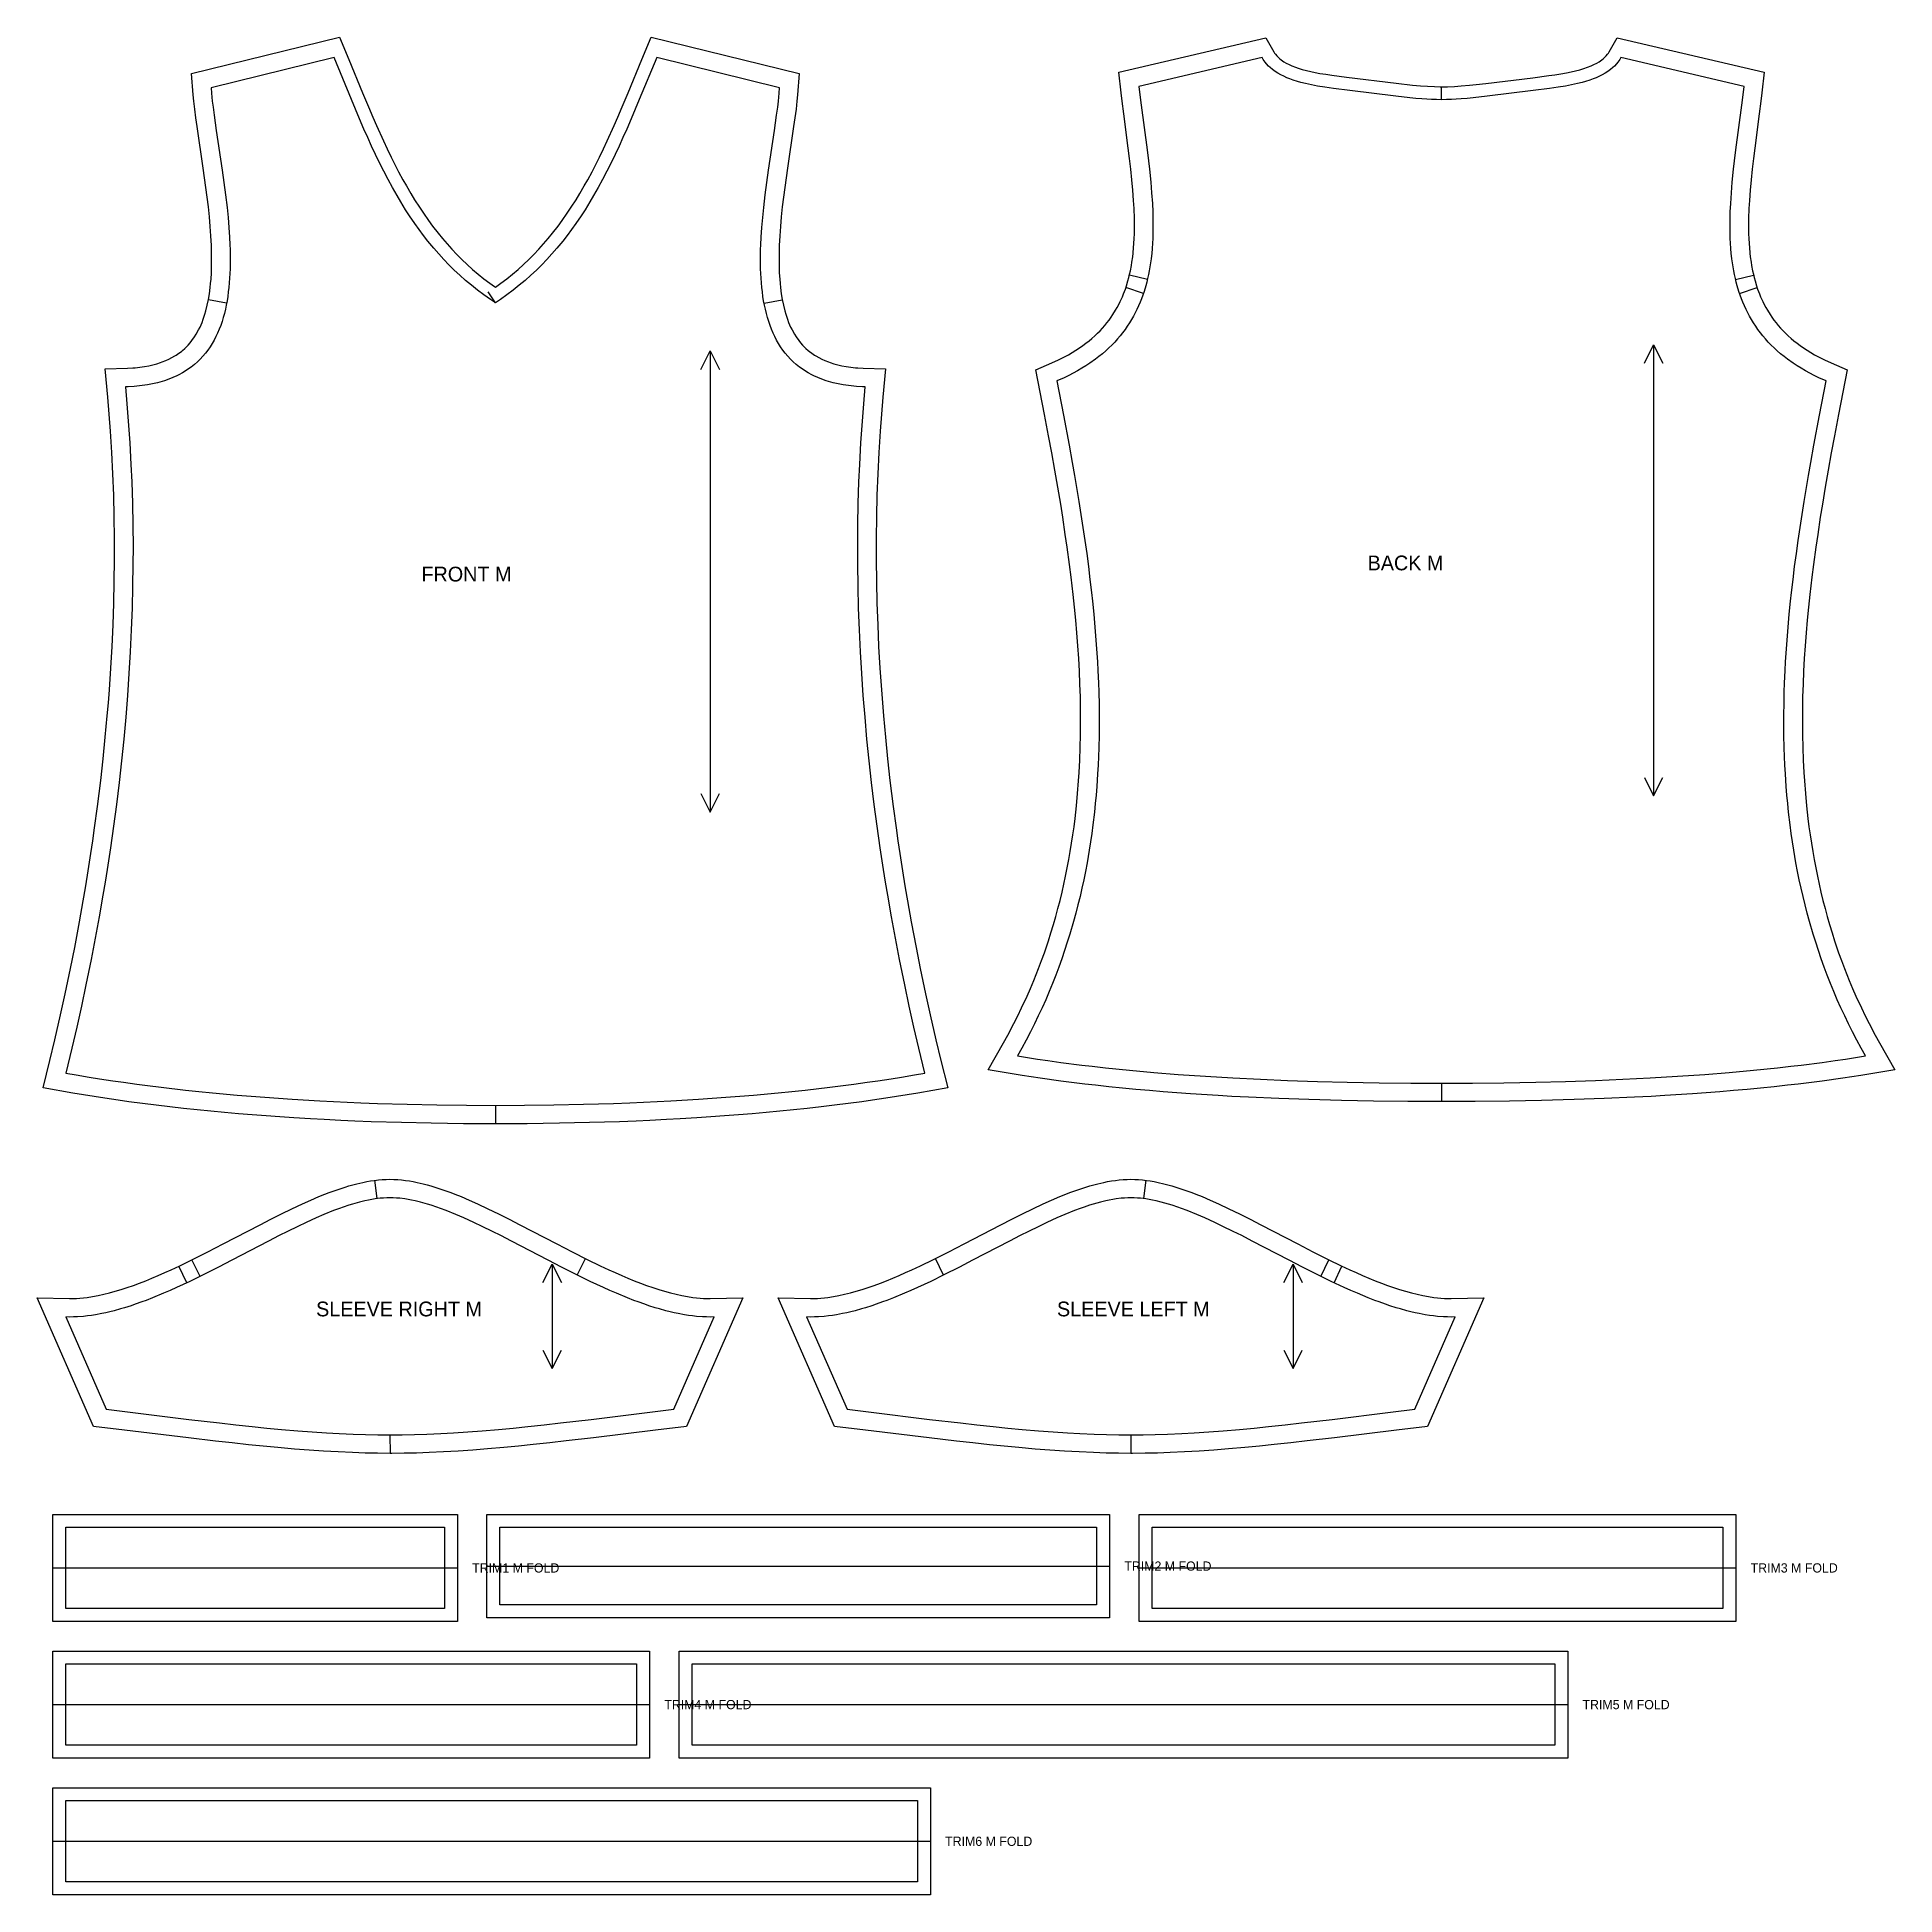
# Model space of a CAD drawing. Extents: x 20 to 1025, y 28 to 1034.
import ezdxf

# ---------------------------------------------------------------- set-up
doc = ezdxf.new("R2010")
doc.units = 0
for name, color, linetype in [('CUT', 7, 'CONTINUOUS'), ('FOLD', 6, 'CONTINUOUS'), ('GRAIN', 3, 'CONTINUOUS'), ('NOTCH', 1, 'CONTINUOUS'), ('SEW', 5, 'CONTINUOUS'), ('TEXT', 2, 'CONTINUOUS')]:
    doc.layers.add(name, color=color, linetype=linetype)

msp = doc.modelspace()

# ---------------------------------------------------------------- linework, layer by layer
at = {"layer": 'CUT'}
for points in [[(267.548, 898.408), (270.483, 900.512), (273.703, 902.956), (276.823, 905.464), (279.845, 908.035), (282.773, 910.668), (285.609, 913.361), (288.358, 916.112), (291.023, 918.921), (293.606, 921.785), (296.111, 924.704), (298.542, 927.676), (301.48, 931.463), (303.754, 934.55), (306.507, 938.477), (308.641, 941.673), (311.228, 945.731), (313.237, 949.027), (315.677, 953.207), (317.577, 956.597), (319.89, 960.89), (321.695, 964.365), (323.901, 968.759), (326.054, 973.204), (328.161, 977.698), (331.858, 985.896), (333.868, 990.506), (336.251, 996.081), (339.392, 1003.58), (346.832, 1021.6), (351.89, 1033.754), (432.056, 1014.059), (431.14, 1002.441), (430.811, 999.169), (430.289, 994.688), (429.687, 990.079), (429.021, 985.347), (425.638, 962.82), (424.167, 952.371), (423.491, 947.102), (422.872, 941.826), (422.325, 936.561), (421.862, 931.323), (421.495, 926.132), (421.238, 921.006), (421.103, 915.965), (421.101, 911.029), (421.244, 906.217), (421.452, 902.701), (421.641, 900.407), (421.872, 898.155), (422.298, 894.862), (422.823, 891.678), (423.448, 888.611), (424.177, 885.667), (424.721, 883.776), (425.623, 881.052), (426.284, 879.312), (427.363, 876.818), (428.142, 875.234), (429.401, 872.973), (430.302, 871.542), (431.749, 869.509), (432.78, 868.225), (433.868, 866.997), (434.434, 866.404), (435.612, 865.257), (436.856, 864.161), (437.504, 863.632), (438.855, 862.612), (440.284, 861.642), (441.029, 861.176), (442.584, 860.281), (444.229, 859.438), (445.971, 858.648), (447.813, 857.914), (448.773, 857.569), (450.774, 856.925), (452.886, 856.344), (455.111, 855.832), (457.453, 855.392), (459.913, 855.028), (462.494, 854.745), (463.83, 854.635), (466.595, 854.481), (478.771, 854.118), (477.333, 838.896), (476.548, 829.705), (475.86, 820.487), (475.135, 808.932), (474.558, 797.345), (474.126, 785.728), (473.839, 774.087), (473.693, 762.424), (473.687, 750.743), (473.82, 739.047), (474.088, 727.34), (474.49, 715.625), (475.024, 703.905), (475.689, 692.182), (476.481, 680.461), (477.017, 673.429), (477.598, 666.4), (478.665, 654.69), (479.854, 642.991), (481.163, 631.305), (482.004, 624.301), (482.888, 617.303), (484.453, 605.657), (485.446, 598.68), (486.48, 591.711), (488.291, 580.119), (489.43, 573.178), (490.608, 566.248), (492.656, 554.726), (495.251, 540.948), (497.525, 529.512), (500.387, 515.848), (502.879, 504.515), (505.995, 490.987), (508.694, 479.777), (512.383, 464.905), (496.167, 462.057), (484.718, 460.184), (478.948, 459.297), (471.698, 458.233), (465.869, 457.417), (458.551, 456.442), (451.201, 455.515), (443.822, 454.635), (436.416, 453.8), (428.988, 453.012), (421.541, 452.267), (414.077, 451.566), (406.601, 450.908), (399.114, 450.292), (391.62, 449.716), (384.121, 449.181), (376.622, 448.685), (367.625, 448.141), (360.134, 447.728), (351.155, 447.281), (343.687, 446.948), (334.745, 446.594), (318.427, 446.07), (302.238, 445.7), (293.475, 445.56), (284.768, 445.462), (267.552, 445.385), (250.328, 445.462), (241.621, 445.56), (232.858, 445.7), (216.669, 446.07), (200.351, 446.594), (191.409, 446.948), (183.94, 447.281), (174.962, 447.728), (167.471, 448.141), (158.474, 448.685), (150.974, 449.181), (143.476, 449.716), (135.982, 450.292), (128.495, 450.908), (121.018, 451.566), (113.555, 452.267), (106.107, 453.012), (98.68, 453.8), (91.274, 454.635), (83.895, 455.515), (76.544, 456.442), (69.226, 457.417), (63.398, 458.233), (56.148, 459.297), (50.378, 460.184), (38.928, 462.057), (22.713, 464.905), (26.402, 479.777), (29.101, 490.987), (32.217, 504.515), (34.709, 515.848), (37.57, 529.512), (39.845, 540.948), (42.44, 554.726), (44.488, 566.248), (45.666, 573.178), (46.805, 580.119), (48.616, 591.711), (49.65, 598.68), (50.643, 605.657), (52.208, 617.303), (53.091, 624.301), (53.933, 631.305), (55.242, 642.991), (56.43, 654.69), (57.498, 666.4), (58.079, 673.429), (58.615, 680.461), (59.407, 692.182), (60.071, 703.905), (60.606, 715.625), (61.008, 727.34), (61.276, 739.047), (61.408, 750.743), (61.403, 762.424), (61.257, 774.087), (60.969, 785.728), (60.538, 797.345), (59.96, 808.932), (59.235, 820.487), (58.548, 829.705), (57.763, 838.896), (56.324, 854.118), (68.501, 854.481), (71.265, 854.635), (72.602, 854.745), (75.183, 855.028), (77.643, 855.392), (79.985, 855.832), (82.21, 856.344), (84.322, 856.925), (86.323, 857.569), (87.283, 857.914), (89.125, 858.648), (90.866, 859.438), (92.512, 860.281), (94.067, 861.176), (94.812, 861.642), (96.241, 862.612), (97.591, 863.632), (98.239, 864.161), (99.483, 865.257), (100.662, 866.404), (101.228, 866.997), (102.315, 868.225), (103.347, 869.509), (104.794, 871.542), (105.695, 872.973), (106.954, 875.234), (107.733, 876.818), (108.812, 879.312), (109.472, 881.052), (110.375, 883.776), (110.919, 885.667), (111.647, 888.611), (112.273, 891.678), (112.798, 894.862), (113.224, 898.155), (113.454, 900.407), (113.643, 902.701), (113.851, 906.217), (113.994, 911.029), (113.993, 915.965), (113.857, 921.006), (113.6, 926.132), (113.234, 931.323), (112.771, 936.561), (112.223, 941.826), (111.605, 947.102), (110.929, 952.371), (109.457, 962.82), (106.075, 985.347), (105.409, 990.079), (104.806, 994.688), (104.284, 999.169), (103.956, 1002.441), (103.04, 1014.059), (183.206, 1033.754), (188.264, 1021.6), (195.703, 1003.58), (198.845, 996.081), (201.227, 990.506), (203.238, 985.896), (206.934, 977.698), (209.042, 973.204), (211.195, 968.759), (213.4, 964.365), (215.206, 960.89), (217.519, 956.597), (219.418, 953.207), (221.859, 949.027), (223.868, 945.731), (226.455, 941.673), (228.589, 938.477), (231.341, 934.55), (233.616, 931.463), (236.554, 927.676), (238.985, 924.704), (241.49, 921.785), (244.073, 918.921), (246.737, 916.112), (249.486, 913.361), (252.323, 910.668), (255.25, 908.035), (258.272, 905.464), (261.392, 902.956), (264.613, 900.512), (267.097, 898.723)], [(779.683, 1006.891), (782.871, 1006.937), (786.649, 1007.1), (790.4, 1007.357), (794.772, 1007.75), (798.534, 1008.144), (803.594, 1008.725), (829.143, 1011.814), (837.766, 1012.943), (841.031, 1013.424), (844.244, 1013.945), (847.385, 1014.515), (849.833, 1015.014), (852.21, 1015.556), (854.504, 1016.148), (856.701, 1016.794), (858.787, 1017.498), (860.747, 1018.262), (862.127, 1018.877), (863.837, 1019.751), (865.016, 1020.447), (866.447, 1021.43), (867.414, 1022.21), (868.292, 1023.027), (868.83, 1023.596), (869.57, 1024.491), (870.021, 1025.12), (870.439, 1025.78), (874.834, 1033.448), (954.405, 1014.713), (953.141, 1003.619), (952.587, 999.049), (951.7, 992.164), (949.242, 973.733), (948.517, 967.988), (947.845, 962.268), (947.243, 956.584), (946.728, 950.949), (946.317, 945.375), (946.074, 940.968), (945.893, 935.537), (945.863, 930.202), (945.923, 927.053), (945.998, 924.978), (946.165, 921.901), (946.314, 919.875), (946.597, 916.877), (946.826, 914.906), (947.232, 911.993), (947.546, 910.08), (948.084, 907.257), (948.489, 905.405), (948.931, 903.579), (949.411, 901.778), (950.206, 899.124), (950.787, 897.386), (951.736, 894.826), (952.423, 893.15), (953.537, 890.682), (954.336, 889.067), (955.184, 887.475), (956.08, 885.905), (957.519, 883.592), (958.544, 882.077), (959.624, 880.583), (960.761, 879.109), (961.956, 877.656), (963.211, 876.222), (964.529, 874.808), (965.911, 873.414), (967.359, 872.04), (968.876, 870.686), (970.463, 869.353), (972.122, 868.041), (973.855, 866.752), (975.663, 865.486), (977.548, 864.243), (979.512, 863.027), (981.554, 861.837), (983.677, 860.675), (987.014, 858.99), (990.536, 857.377), (999.251, 853.649), (994.534, 829.533), (992.339, 817.958), (990.629, 808.686), (988.968, 799.406), (987.363, 790.119), (985.822, 780.828), (984.712, 773.858), (983.301, 764.564), (982.297, 757.595), (981.039, 748.306), (980.159, 741.342), (979.076, 732.063), (978.337, 725.11), (977.663, 718.162), (977.057, 711.222), (976.523, 704.289), (976.064, 697.365), (975.682, 690.451), (975.382, 683.547), (975.166, 676.655), (975.036, 669.775), (974.997, 662.907), (975.052, 656.054), (975.202, 649.216), (975.452, 642.393), (975.804, 635.586), (976.097, 631.058), (976.626, 624.28), (977.266, 617.521), (978.019, 610.781), (978.585, 606.299), (979.204, 601.825), (979.877, 597.361), (980.604, 592.906), (981.387, 588.461), (982.225, 584.026), (983.121, 579.6), (984.075, 575.185), (985.088, 570.779), (986.161, 566.385), (987.294, 562.001), (988.489, 557.627), (989.746, 553.265), (991.068, 548.914), (992.453, 544.573), (994.654, 538.084), (996.205, 533.773), (997.824, 529.472), (1000.38, 523.045), (1002.172, 518.774), (1004.035, 514.516), (1006.966, 508.151), (1009.011, 503.924), (1011.13, 499.709), (1014.452, 493.41), (1016.762, 489.227), (1025.063, 474.605), (1006.737, 471.636), (996.97, 470.157), (985.659, 468.59), (979.95, 467.855), (972.767, 466.98), (966.986, 466.313), (959.721, 465.522), (952.418, 464.777), (945.079, 464.075), (937.711, 463.417), (930.316, 462.8), (922.9, 462.224), (915.467, 461.687), (900.568, 460.728), (893.111, 460.302), (884.163, 459.838), (867.787, 459.111), (851.487, 458.535), (833.848, 458.063), (816.42, 457.74), (797.85, 457.541), (779.685, 457.479), (761.515, 457.541), (742.945, 457.74), (725.517, 458.063), (707.878, 458.535), (691.578, 459.111), (675.202, 459.838), (666.254, 460.302), (658.797, 460.728), (643.898, 461.687), (636.465, 462.224), (629.049, 462.8), (621.655, 463.417), (614.286, 464.075), (606.948, 464.777), (599.644, 465.522), (592.379, 466.313), (586.599, 466.98), (579.415, 467.855), (573.706, 468.59), (562.395, 470.157), (552.628, 471.636), (534.302, 474.605), (542.603, 489.227), (544.913, 493.41), (548.235, 499.709), (550.355, 503.924), (552.4, 508.151), (555.33, 514.516), (557.193, 518.774), (558.985, 523.045), (561.542, 529.472), (563.16, 533.773), (564.711, 538.084), (566.912, 544.573), (568.298, 548.914), (569.619, 553.265), (570.876, 557.627), (572.071, 562.001), (573.205, 566.385), (574.277, 570.779), (575.29, 575.185), (576.244, 579.6), (577.14, 584.026), (577.978, 588.461), (578.761, 592.906), (579.488, 597.361), (580.161, 601.825), (580.78, 606.299), (581.346, 610.781), (582.1, 617.521), (582.739, 624.28), (583.269, 631.058), (583.562, 635.586), (583.914, 642.393), (584.163, 649.216), (584.314, 656.054), (584.368, 662.907), (584.329, 669.775), (584.199, 676.655), (583.983, 683.547), (583.683, 690.451), (583.301, 697.365), (582.842, 704.289), (582.308, 711.222), (581.703, 718.162), (581.028, 725.11), (580.289, 732.063), (579.206, 741.342), (578.326, 748.306), (577.068, 757.595), (576.064, 764.564), (574.653, 773.858), (573.544, 780.828), (572.002, 790.119), (570.397, 799.406), (568.736, 808.686), (567.026, 817.958), (564.832, 829.533), (560.114, 853.649), (568.829, 857.377), (572.351, 858.99), (575.688, 860.675), (577.811, 861.837), (579.854, 863.027), (581.817, 864.243), (583.702, 865.486), (585.51, 866.752), (587.243, 868.041), (588.902, 869.353), (590.489, 870.686), (592.006, 872.04), (593.454, 873.414), (594.836, 874.808), (596.154, 876.222), (597.41, 877.656), (598.604, 879.109), (599.741, 880.583), (600.821, 882.077), (601.846, 883.592), (603.285, 885.905), (604.182, 887.475), (605.029, 889.067), (605.829, 890.682), (606.942, 893.15), (607.629, 894.826), (608.578, 897.386), (609.159, 899.124), (609.954, 901.778), (610.434, 903.579), (610.877, 905.405), (611.281, 907.257), (611.819, 910.08), (612.133, 911.993), (612.54, 914.906), (612.768, 916.877), (613.051, 919.875), (613.2, 921.901), (613.367, 924.978), (613.442, 927.053), (613.502, 930.202), (613.472, 935.537), (613.291, 940.968), (613.048, 945.375), (612.638, 950.949), (612.122, 956.584), (611.52, 962.268), (610.848, 967.988), (610.123, 973.733), (607.665, 992.164), (606.778, 999.049), (606.224, 1003.619), (604.96, 1014.713), (684.531, 1033.448), (688.926, 1025.78), (689.344, 1025.12), (689.795, 1024.491), (690.535, 1023.596), (691.073, 1023.027), (691.951, 1022.21), (692.918, 1021.43), (694.349, 1020.447), (695.529, 1019.751), (697.238, 1018.877), (698.618, 1018.262), (700.579, 1017.498), (702.132, 1016.964), (704.302, 1016.304), (706.573, 1015.699), (708.931, 1015.145), (711.362, 1014.636), (713.855, 1014.166), (717.041, 1013.627), (720.288, 1013.132), (728.223, 1012.064), (755.135, 1008.8), (763.968, 1007.813), (768.341, 1007.408), (772.09, 1007.137), (775.862, 1006.956), (779.041, 1006.893)], [(210.528, 267), (203.818, 267.047), (197.065, 267.186), (190.265, 267.409), (182.445, 267.761), (174.581, 268.208), (166.683, 268.742), (158.759, 269.355), (149.825, 270.128), (141.876, 270.879), (133.929, 271.684), (125.003, 272.642), (116.104, 273.645), (101.368, 275.385), (66.834, 279.616), (50.003, 281.62), (19.541, 351.263), (37.122, 350.838), (38.948, 350.862), (40.802, 350.938), (42.684, 351.068), (44.593, 351.251), (46.53, 351.484), (49.483, 351.93), (52.494, 352.488), (55.559, 353.154), (58.676, 353.924), (61.842, 354.796), (65.053, 355.764), (68.306, 356.825), (71.6, 357.974), (74.93, 359.205), (78.294, 360.515), (81.688, 361.898), (85.11, 363.348), (88.557, 364.861), (92.025, 366.432), (96.679, 368.606), (103.708, 372.013), (111.957, 376.156), (120.226, 380.417), (140.201, 390.827), (146.005, 393.8), (151.763, 396.688), (157.468, 399.468), (163.116, 402.113), (167.591, 404.116), (172.027, 406.004), (175.328, 407.338), (177.517, 408.184), (180.784, 409.384), (182.95, 410.136), (186.184, 411.187), (188.33, 411.834), (190.469, 412.434), (192.601, 412.987), (195.788, 413.721), (197.905, 414.143), (200.018, 414.509), (202.126, 414.815), (204.23, 415.059), (206.33, 415.238), (208.426, 415.348), (210.427, 415.384), (212.609, 415.348), (214.705, 415.238), (216.805, 415.059), (218.909, 414.815), (221.017, 414.509), (223.13, 414.143), (225.247, 413.721), (228.434, 412.987), (230.566, 412.434), (232.705, 411.834), (234.851, 411.187), (238.085, 410.136), (240.252, 409.384), (243.518, 408.184), (245.707, 407.338), (249.009, 406.004), (253.445, 404.116), (257.919, 402.113), (263.567, 399.468), (269.272, 396.688), (275.03, 393.8), (280.834, 390.827), (300.809, 380.417), (309.078, 376.156), (317.327, 372.013), (324.356, 368.606), (329.01, 366.432), (332.479, 364.861), (335.925, 363.348), (339.347, 361.898), (342.742, 360.515), (346.105, 359.205), (349.435, 357.974), (352.729, 356.825), (355.983, 355.764), (359.194, 354.796), (362.359, 353.924), (365.476, 353.154), (368.541, 352.488), (371.552, 351.93), (374.506, 351.484), (376.442, 351.251), (378.352, 351.068), (380.234, 350.938), (382.088, 350.862), (383.913, 350.838), (401.494, 351.263), (371.032, 281.62), (354.201, 279.616), (320.644, 275.503), (305.918, 273.759), (297.023, 272.752), (288.099, 271.788), (280.153, 270.977), (272.204, 270.218), (263.268, 269.437), (255.341, 268.815), (247.439, 268.27), (239.571, 267.812), (231.745, 267.447), (224.939, 267.212), (218.179, 267.062), (211.471, 267.001)], [(611.563, 267), (604.853, 267.047), (598.1, 267.186), (591.3, 267.409), (583.48, 267.761), (575.617, 268.208), (567.718, 268.742), (559.794, 269.355), (550.86, 270.128), (542.911, 270.879), (534.964, 271.684), (526.038, 272.642), (517.139, 273.645), (502.403, 275.385), (467.869, 279.616), (451.039, 281.62), (420.576, 351.263), (438.157, 350.838), (439.983, 350.862), (441.837, 350.938), (443.719, 351.068), (445.628, 351.251), (447.565, 351.484), (450.519, 351.93), (453.529, 352.488), (456.595, 353.154), (459.711, 353.924), (462.877, 354.796), (466.088, 355.764), (469.342, 356.825), (472.635, 357.974), (475.965, 359.205), (479.329, 360.515), (482.723, 361.898), (486.145, 363.348), (489.592, 364.861), (493.06, 366.432), (497.714, 368.606), (504.744, 372.013), (512.993, 376.156), (521.261, 380.417), (541.236, 390.827), (547.04, 393.8), (552.798, 396.688), (558.503, 399.468), (564.151, 402.113), (568.626, 404.116), (573.062, 406.004), (576.363, 407.338), (578.552, 408.184), (581.819, 409.384), (583.985, 410.136), (587.219, 411.187), (589.366, 411.834), (591.504, 412.434), (593.636, 412.987), (596.823, 413.721), (598.941, 414.143), (601.053, 414.509), (603.161, 414.815), (605.265, 415.059), (607.365, 415.238), (609.461, 415.348), (611.463, 415.384), (613.644, 415.348), (615.741, 415.238), (617.841, 415.059), (619.945, 414.815), (622.053, 414.509), (624.165, 414.143), (626.283, 413.721), (629.469, 412.987), (631.601, 412.434), (633.74, 411.834), (635.886, 411.187), (639.12, 410.136), (641.287, 409.384), (644.553, 408.184), (646.742, 407.338), (650.044, 406.004), (654.48, 404.116), (658.955, 402.113), (664.602, 399.468), (670.307, 396.688), (676.065, 393.8), (681.87, 390.827), (701.844, 380.417), (710.113, 376.156), (718.362, 372.013), (725.391, 368.606), (730.045, 366.432), (733.514, 364.861), (736.961, 363.348), (740.382, 361.898), (743.777, 360.515), (747.14, 359.205), (750.471, 357.974), (753.764, 356.825), (757.018, 355.764), (760.229, 354.796), (763.394, 353.924), (766.511, 353.154), (769.576, 352.488), (772.587, 351.93), (775.541, 351.484), (777.477, 351.251), (779.387, 351.068), (781.269, 350.938), (783.123, 350.862), (784.949, 350.838), (802.53, 351.263), (772.067, 281.62), (755.237, 279.616), (721.679, 275.503), (706.953, 273.759), (698.058, 272.752), (689.134, 271.788), (681.188, 270.977), (673.239, 270.218), (664.303, 269.437), (656.377, 268.815), (648.475, 268.27), (640.606, 267.812), (632.78, 267.447), (625.974, 267.212), (619.214, 267.062), (612.506, 267.001)], [(28, 234), (247, 234), (247, 176), (28, 176)], [(263, 234), (600, 234), (600, 178), (263, 178)], [(616, 234), (939, 234), (939, 176), (616, 176)], [(28, 160), (351, 160), (351, 102), (28, 102)], [(367, 160), (848, 160), (848, 102), (367, 102)], [(28, 86), (503, 86), (503, 28), (28, 28)]]:
    msp.add_lwpolyline(points, close=True, dxfattribs=at)
at = {"layer": 'FOLD'}
for points in [[(28, 205), (247, 205)], [(263, 206), (600, 206)], [(616, 205), (939, 205)], [(28, 131), (351, 131)], [(367, 131), (848, 131)], [(28, 57), (503, 57)]]:
    msp.add_lwpolyline(points, dxfattribs=at)
at = {"layer": 'GRAIN'}
for points in [[(889.476, 857.254), (894.476, 867.254), (899.476, 857.254)], [(894.476, 867.254), (894.476, 622.947)], [(378.822, 853.868), (383.822, 863.868), (388.822, 853.868)], [(383.822, 863.868), (383.822, 614.239)], [(378.822, 624.239), (383.822, 614.239), (388.822, 624.239)], [(889.476, 632.947), (894.476, 622.947), (899.476, 632.947)], [(293.276, 359.437), (298.276, 369.437), (303.276, 359.437)], [(298.276, 369.437), (298.276, 312.948)], [(694.312, 359.437), (699.312, 369.437), (704.312, 359.437)], [(699.312, 369.437), (699.312, 312.948)], [(293.276, 322.948), (298.276, 312.948), (303.276, 322.948)], [(694.312, 322.948), (699.312, 312.948), (704.312, 322.948)]]:
    msp.add_lwpolyline(points, dxfattribs=at)
at = {"layer": 'NOTCH'}
for points in [[(779.683, 999.891), (779.662, 1006.891)], [(267.548, 889.963), (263.705, 895.814)], [(618.3, 894.913), (608.836, 898.143)], [(620.49, 902.604), (610.758, 904.902)], [(938.875, 902.604), (948.608, 904.902)], [(941.065, 894.913), (950.529, 898.143)], [(122.074, 889.689), (112.25, 891.56)], [(413.022, 889.689), (422.846, 891.56)], [(779.683, 467.479), (779.685, 457.479)], [(267.548, 455.385), (267.552, 445.385)], [(203.559, 404.917), (202.333, 414.841)], [(618.511, 404.917), (619.737, 414.841)], [(311.875, 363.554), (316.311, 372.516)], [(510.196, 363.554), (505.759, 372.516)], [(100.539, 359.37), (96.264, 368.41)], [(107.741, 362.852), (103.324, 371.824)], [(714.329, 362.852), (718.746, 371.824)], [(721.531, 359.37), (725.806, 368.41)], [(210.518, 277), (210.528, 267)], [(611.553, 277), (611.563, 267)]]:
    msp.add_lwpolyline(points, dxfattribs=at)
at = {"layer": 'SEW'}
for points in [[(267.548, 455.385), (283.24, 455.449), (299.143, 455.647), (315.216, 455.988), (331.419, 456.481), (340.299, 456.816), (347.716, 457.134), (362.585, 457.874), (377.477, 458.761), (392.37, 459.8), (399.808, 460.379), (407.237, 460.999), (420.576, 462.22), (427.963, 462.959), (435.329, 463.741), (448.523, 465.262), (455.812, 466.172), (461.618, 466.933), (468.843, 467.928), (474.594, 468.758), (481.742, 469.841), (487.427, 470.742), (494.487, 471.915), (500.096, 472.891), (496.799, 486.425), (494.153, 497.77), (491.603, 509.17), (489.151, 520.621), (486.339, 534.426), (484.107, 545.979), (481.98, 557.571), (479.958, 569.2), (478.797, 576.194), (477.675, 583.199), (475.893, 594.898), (474.224, 606.624), (472.669, 618.373), (471.23, 630.142), (469.911, 641.929), (468.711, 653.731), (467.635, 665.544), (466.683, 677.367), (465.858, 689.196), (465.161, 701.027), (464.595, 712.859), (464.162, 724.689), (463.864, 736.512), (463.703, 748.327), (463.674, 757.77), (463.765, 769.561), (463.998, 781.334), (464.375, 793.085), (464.783, 802.468), (465.426, 814.172), (466.049, 823.511), (466.965, 835.154), (467.808, 844.44), (466.21, 844.488), (463.099, 844.662), (460.097, 844.936), (457.204, 845.308), (455.798, 845.53), (453.067, 846.043), (450.44, 846.648), (447.918, 847.341), (446.695, 847.72), (444.325, 848.542), (442.055, 849.446), (439.884, 850.431), (438.834, 850.953), (436.807, 852.055), (434.873, 853.232), (433.031, 854.483), (432.144, 855.135), (430.437, 856.493), (428.817, 857.92), (427.283, 859.414), (425.832, 860.973), (424.463, 862.596), (423.173, 864.281), (421.961, 866.026), (420.825, 867.83), (419.763, 869.69), (418.772, 871.606), (417.852, 873.575), (417, 875.596), (416.214, 877.667), (415.492, 879.786), (414.832, 881.951), (414.233, 884.161), (413.693, 886.414), (413.209, 888.708), (412.78, 891.041), (412.404, 893.412), (412.079, 895.817), (411.804, 898.257), (411.576, 900.727), (411.393, 903.228), (411.255, 905.756), (411.158, 908.31), (411.089, 912.184), (411.09, 914.794), (411.158, 918.742), (411.246, 921.395), (411.436, 925.398), (411.789, 930.771), (412.243, 936.17), (412.786, 941.578), (413.566, 948.324), (414.434, 955.027), (415.363, 961.653), (418.598, 983.195), (419.779, 991.429), (420.366, 995.921), (420.752, 999.178), (421.182, 1003.361), (421.433, 1006.371), (354.878, 1022.722), (345.464, 999.95), (341.1, 989.601), (338.672, 984.002), (336.613, 979.366), (334.516, 974.762), (332.374, 970.194), (330.18, 965.665), (327.928, 961.178), (325.612, 956.738), (323.226, 952.348), (320.763, 948.011), (318.732, 944.582), (316.115, 940.35), (313.953, 937.01), (311.16, 932.895), (308.85, 929.652), (306.468, 926.456), (304.011, 923.307), (300.831, 919.442), (298.195, 916.408), (295.473, 913.428), (292.663, 910.504), (289.762, 907.638), (286.766, 904.832), (283.672, 902.087), (280.477, 899.406), (277.178, 896.792), (273.773, 894.246), (270.258, 891.771), (267.548, 889.963), (264.838, 891.771), (261.323, 894.246), (257.917, 896.792), (254.619, 899.406), (251.424, 902.087), (248.33, 904.832), (245.334, 907.638), (242.432, 910.504), (239.622, 913.428), (236.901, 916.408), (234.265, 919.442), (231.084, 923.307), (228.628, 926.456), (226.246, 929.652), (223.935, 932.895), (221.143, 937.01), (218.981, 940.35), (216.363, 944.582), (214.333, 948.011), (211.87, 952.348), (209.484, 956.738), (207.168, 961.178), (204.916, 965.665), (202.722, 970.194), (200.58, 974.762), (198.482, 979.366), (196.424, 984.002), (193.996, 989.601), (189.632, 999.95), (180.218, 1022.722), (113.662, 1006.371), (113.913, 1003.361), (114.344, 999.178), (114.73, 995.921), (115.317, 991.429), (116.498, 983.195), (119.733, 961.653), (120.662, 955.027), (121.53, 948.324), (122.31, 941.578), (122.852, 936.17), (123.307, 930.771), (123.66, 925.398), (123.85, 921.395), (123.937, 918.742), (124.006, 914.794), (124.007, 912.184), (123.937, 908.31), (123.841, 905.756), (123.702, 903.228), (123.52, 900.727), (123.292, 898.257), (123.017, 895.817), (122.692, 893.412), (122.316, 891.041), (121.887, 888.708), (121.403, 886.414), (120.862, 884.161), (120.263, 881.951), (119.604, 879.786), (118.882, 877.667), (118.096, 875.596), (117.244, 873.575), (116.323, 871.606), (115.333, 869.69), (114.271, 867.83), (113.135, 866.026), (111.923, 864.281), (110.633, 862.596), (109.264, 860.973), (107.813, 859.414), (106.278, 857.92), (104.658, 856.493), (102.951, 855.135), (102.064, 854.483), (100.223, 853.232), (98.289, 852.055), (96.261, 850.953), (95.212, 850.431), (93.04, 849.446), (90.771, 848.542), (88.401, 847.72), (87.178, 847.341), (84.656, 846.648), (82.029, 846.043), (79.297, 845.53), (77.891, 845.308), (74.999, 844.936), (71.997, 844.662), (68.885, 844.488), (67.288, 844.44), (68.131, 835.154), (69.047, 823.511), (69.669, 814.172), (70.313, 802.468), (70.72, 793.085), (71.098, 781.334), (71.331, 769.561), (71.422, 757.77), (71.393, 748.327), (71.231, 736.512), (70.933, 724.689), (70.5, 712.859), (69.935, 701.027), (69.238, 689.196), (68.413, 677.367), (67.461, 665.544), (66.384, 653.731), (65.185, 641.929), (63.865, 630.142), (62.427, 618.373), (60.872, 606.624), (59.203, 594.898), (57.421, 583.199), (56.299, 576.194), (55.138, 569.2), (53.116, 557.571), (50.988, 545.979), (48.757, 534.426), (45.945, 520.621), (43.492, 509.17), (40.942, 497.77), (38.297, 486.425), (35, 472.891), (40.608, 471.915), (47.668, 470.742), (53.353, 469.841), (60.502, 468.758), (66.253, 467.928), (73.477, 466.933), (79.284, 466.172), (86.573, 465.262), (99.767, 463.741), (107.132, 462.959), (114.519, 462.22), (127.859, 460.999), (135.288, 460.379), (142.726, 459.8), (157.619, 458.761), (172.511, 457.874), (187.38, 457.134), (194.797, 456.816), (203.677, 456.481), (219.88, 455.988), (235.952, 455.647), (251.855, 455.449)], [(779.683, 467.479), (796.374, 467.531), (813.406, 467.699), (830.716, 467.997), (846.772, 468.398), (862.959, 468.933), (877.746, 469.545), (892.565, 470.287), (907.38, 471.168), (922.153, 472.196), (935.385, 473.254), (948.528, 474.445), (961.557, 475.775), (968.735, 476.577), (974.443, 477.251), (985.758, 478.691), (992.753, 479.654), (998.303, 480.46), (1009.27, 482.17), (1006.844, 486.482), (1004.498, 490.808), (1002.231, 495.147), (1000.042, 499.5), (997.93, 503.866), (995.894, 508.244), (993.933, 512.635), (992.046, 517.038), (990.233, 521.454), (988.491, 525.881), (986.82, 530.319), (985.22, 534.769), (983.689, 539.229), (982.226, 543.701), (980.83, 548.183), (978.861, 554.925), (977.63, 559.431), (976.462, 563.948), (975.357, 568.474), (974.315, 573.009), (973.333, 577.552), (972.412, 582.105), (971.549, 586.665), (970.365, 593.521), (969.646, 598.102), (968.983, 602.69), (968.374, 607.285), (967.563, 614.19), (967.087, 618.802), (966.663, 623.421), (966.289, 628.045), (965.821, 634.993), (965.569, 639.631), (965.365, 644.275), (965.206, 648.924), (965.053, 655.905), (965.005, 660.566), (965.014, 667.563), (965.071, 672.233), (965.233, 679.244), (965.389, 683.922), (965.695, 690.945), (965.944, 695.629), (966.385, 702.66), (966.721, 707.35), (967.288, 714.387), (967.925, 721.428), (968.631, 728.47), (969.137, 733.165), (969.949, 740.208), (970.82, 747.251), (971.747, 754.292), (972.727, 761.332), (973.756, 768.368), (974.832, 775.401), (975.951, 782.428), (978.304, 796.467), (979.532, 803.475), (981.216, 812.807), (984.268, 829.097), (987.874, 847.639), (983.947, 849.378), (981.43, 850.589), (978.993, 851.84), (976.637, 853.129), (974.361, 854.455), (972.163, 855.817), (970.044, 857.214), (967.01, 859.371), (965.082, 860.85), (963.229, 862.36), (961.45, 863.9), (959.744, 865.47), (958.11, 867.068), (956.546, 868.695), (955.052, 870.349), (953.626, 872.03), (952.266, 873.737), (950.973, 875.47), (949.743, 877.228), (948.576, 879.01), (947.471, 880.817), (946.426, 882.647), (945.44, 884.5), (944.512, 886.375), (943.639, 888.273), (942.821, 890.193), (942.057, 892.133), (941.344, 894.094), (940.682, 896.076), (939.781, 899.084), (939.239, 901.114), (938.743, 903.162), (938.292, 905.229), (937.884, 907.312), (937.517, 909.413), (937.19, 911.53), (936.903, 913.663), (936.543, 916.891), (936.347, 919.061), (936.119, 922.342), (936.007, 924.545), (935.899, 927.874), (935.863, 930.108), (935.863, 933.478), (935.992, 939.144), (936.201, 943.715), (936.578, 949.466), (937.068, 955.251), (937.778, 962.22), (938.311, 966.874), (939.027, 972.692), (942.232, 996.89), (942.941, 1002.54), (943.465, 1007.015), (876.755, 1022.722), (876.146, 1021.698), (875.144, 1020.256), (874.419, 1019.355), (873.252, 1018.088), (872.424, 1017.297), (871.11, 1016.186), (869.716, 1015.162), (868.249, 1014.217), (866.713, 1013.348), (865.115, 1012.547), (863.459, 1011.809), (861.751, 1011.131), (859.996, 1010.506), (857.589, 1009.748), (855.741, 1009.231), (853.226, 1008.602), (850.014, 1007.9), (846.744, 1007.276), (842.764, 1006.61), (838.074, 1005.918), (829.332, 1004.784), (804.416, 1001.773), (796.741, 1000.913), (793.535, 1000.6), (790.307, 1000.329), (787.702, 1000.15), (785.068, 1000.012), (782.397, 999.922), (779.683, 999.891), (776.968, 999.922), (774.298, 1000.012), (771.664, 1000.15), (769.058, 1000.329), (765.831, 1000.6), (762.624, 1000.913), (754.949, 1001.773), (730.033, 1004.784), (721.291, 1005.918), (716.601, 1006.61), (712.621, 1007.276), (709.351, 1007.9), (706.14, 1008.602), (703.625, 1009.231), (701.776, 1009.748), (699.369, 1010.506), (697.614, 1011.131), (695.906, 1011.809), (694.25, 1012.547), (692.652, 1013.348), (691.116, 1014.217), (689.649, 1015.162), (688.255, 1016.186), (686.942, 1017.297), (686.113, 1018.088), (684.946, 1019.355), (684.221, 1020.256), (683.219, 1021.698), (682.61, 1022.722), (615.9, 1007.015), (616.424, 1002.54), (617.133, 996.89), (620.339, 972.692), (621.054, 966.874), (621.587, 962.22), (622.297, 955.251), (622.787, 949.466), (623.165, 943.715), (623.374, 939.144), (623.503, 933.478), (623.502, 930.108), (623.467, 927.874), (623.358, 924.545), (623.246, 922.342), (623.018, 919.061), (622.822, 916.891), (622.462, 913.663), (622.175, 911.53), (621.848, 909.413), (621.482, 907.312), (621.073, 905.229), (620.622, 903.162), (620.126, 901.114), (619.584, 899.084), (618.683, 896.076), (618.021, 894.094), (617.308, 892.133), (616.544, 890.193), (615.726, 888.273), (614.854, 886.375), (613.925, 884.5), (612.939, 882.647), (611.894, 880.817), (610.789, 879.01), (609.622, 877.228), (608.393, 875.47), (607.099, 873.737), (605.739, 872.03), (604.313, 870.349), (602.819, 868.695), (601.255, 867.068), (599.621, 865.47), (597.915, 863.9), (596.136, 862.36), (594.283, 860.85), (592.356, 859.371), (589.321, 857.214), (587.202, 855.817), (585.004, 854.455), (582.728, 853.129), (580.372, 851.84), (577.936, 850.589), (575.418, 849.378), (571.491, 847.639), (575.097, 829.097), (578.149, 812.807), (579.833, 803.475), (581.061, 796.467), (583.415, 782.428), (584.533, 775.401), (585.609, 768.368), (586.638, 761.332), (587.618, 754.292), (588.545, 747.251), (589.416, 740.208), (590.228, 733.165), (590.734, 728.47), (591.44, 721.428), (592.078, 714.387), (592.644, 707.35), (592.981, 702.66), (593.421, 695.629), (593.671, 690.945), (593.976, 683.922), (594.133, 679.244), (594.294, 672.233), (594.352, 667.563), (594.36, 660.566), (594.313, 655.905), (594.159, 648.924), (594, 644.275), (593.796, 639.631), (593.544, 634.993), (593.076, 628.045), (592.702, 623.421), (592.278, 618.802), (591.803, 614.19), (590.991, 607.285), (590.383, 602.69), (589.719, 598.102), (589.001, 593.521), (587.816, 586.665), (586.954, 582.105), (586.032, 577.552), (585.05, 573.009), (584.008, 568.474), (582.903, 563.948), (581.736, 559.431), (580.504, 554.925), (578.535, 548.183), (577.139, 543.701), (575.676, 539.229), (574.145, 534.769), (572.545, 530.319), (570.874, 525.881), (569.133, 521.454), (567.319, 517.038), (565.432, 512.635), (563.471, 508.244), (561.435, 503.866), (559.323, 499.5), (557.134, 495.147), (554.867, 490.808), (552.521, 486.482), (550.096, 482.17), (561.063, 480.46), (566.613, 479.654), (573.608, 478.691), (584.922, 477.251), (590.63, 476.577), (597.808, 475.775), (610.837, 474.445), (623.98, 473.254), (637.212, 472.196), (651.986, 471.168), (666.8, 470.287), (681.619, 469.545), (696.407, 468.933), (712.593, 468.398), (728.649, 467.997), (745.959, 467.699), (762.992, 467.531)], [(210.518, 277), (217.078, 277.046), (223.703, 277.182), (230.383, 277.401), (238.079, 277.748), (244.859, 278.129), (252.651, 278.646), (260.48, 279.242), (269.32, 279.997), (277.198, 280.735), (285.083, 281.528), (293.952, 282.474), (302.806, 283.467), (319.444, 285.43), (351.114, 289.314), (364.168, 290.88), (386.035, 340.874), (383.933, 340.838), (381.815, 340.865), (379.681, 340.954), (376.45, 341.198), (374.279, 341.433), (372.092, 341.724), (369.892, 342.069), (366.566, 342.685), (364.333, 343.158), (362.087, 343.681), (359.829, 344.25), (356.42, 345.188), (354.134, 345.868), (350.685, 346.965), (348.373, 347.746), (344.888, 348.986), (342.555, 349.857), (339.039, 351.226), (333.145, 353.659), (329.592, 355.202), (326.027, 356.8), (318.874, 360.141), (311.705, 363.638), (303.343, 367.857), (296.199, 371.543), (276.247, 381.941), (270.504, 384.883), (265.963, 387.167), (260.361, 389.914), (255.944, 392.01), (250.513, 394.481), (246.243, 396.323), (241.006, 398.437), (237.921, 399.596), (235.888, 400.318), (232.876, 401.325), (230.893, 401.941), (226.99, 403.037), (224.119, 403.732), (222.232, 404.132), (220.367, 404.48), (218.524, 404.774), (215.803, 405.11), (214.018, 405.262), (212.256, 405.354), (210.518, 405.385), (208.779, 405.354), (207.018, 405.262), (205.232, 405.11), (202.511, 404.774), (200.668, 404.48), (198.803, 404.132), (196.916, 403.732), (194.045, 403.037), (190.142, 401.941), (188.16, 401.325), (185.147, 400.318), (183.115, 399.596), (180.029, 398.437), (174.792, 396.323), (170.523, 394.481), (165.091, 392.01), (160.674, 389.914), (155.072, 387.167), (150.531, 384.883), (144.788, 381.941), (124.836, 371.543), (117.693, 367.857), (109.331, 363.638), (102.161, 360.141), (95.008, 356.8), (91.444, 355.202), (87.89, 353.659), (81.996, 351.226), (78.481, 349.857), (76.147, 348.986), (72.662, 347.746), (70.351, 346.965), (66.902, 345.868), (64.615, 345.188), (61.207, 344.25), (58.949, 343.681), (56.703, 343.158), (54.469, 342.685), (51.143, 342.069), (48.943, 341.724), (46.757, 341.433), (44.585, 341.198), (41.355, 340.954), (39.22, 340.865), (37.102, 340.838), (35, 340.874), (56.867, 290.88), (69.921, 289.314), (101.591, 285.43), (118.229, 283.467), (127.083, 282.474), (135.952, 281.528), (143.838, 280.735), (151.715, 279.997), (160.555, 279.242), (168.384, 278.646), (176.176, 278.129), (182.956, 277.748), (190.652, 277.401), (197.333, 277.182), (203.957, 277.046)], [(611.553, 277), (618.114, 277.046), (624.738, 277.182), (631.419, 277.401), (639.115, 277.748), (645.894, 278.129), (653.686, 278.646), (661.515, 279.242), (670.356, 279.997), (678.233, 280.735), (686.118, 281.528), (694.987, 282.474), (703.842, 283.467), (720.479, 285.43), (752.15, 289.314), (765.203, 290.88), (787.07, 340.874), (784.968, 340.838), (782.85, 340.865), (780.716, 340.954), (777.486, 341.198), (775.314, 341.433), (773.127, 341.724), (770.927, 342.069), (767.601, 342.685), (765.368, 343.158), (763.122, 343.681), (760.864, 344.25), (757.455, 345.188), (755.169, 345.868), (751.72, 346.965), (749.408, 347.746), (745.924, 348.986), (743.59, 349.857), (740.074, 351.226), (734.181, 353.659), (730.627, 355.202), (727.062, 356.8), (719.91, 360.141), (712.74, 363.638), (704.378, 367.857), (697.234, 371.543), (677.283, 381.941), (671.539, 384.883), (666.998, 387.167), (661.396, 389.914), (656.98, 392.01), (651.548, 394.481), (647.278, 396.323), (642.042, 398.437), (638.956, 399.596), (636.923, 400.318), (633.911, 401.325), (631.928, 401.941), (628.025, 403.037), (625.154, 403.732), (623.267, 404.132), (621.402, 404.48), (619.559, 404.774), (616.838, 405.11), (615.053, 405.262), (613.291, 405.354), (611.553, 405.385), (609.815, 405.354), (608.053, 405.262), (606.267, 405.11), (603.546, 404.774), (601.704, 404.48), (599.839, 404.132), (597.952, 403.732), (595.08, 403.037), (591.177, 401.941), (589.195, 401.325), (586.183, 400.318), (584.15, 399.596), (581.064, 398.437), (575.827, 396.323), (571.558, 394.481), (566.126, 392.01), (561.71, 389.914), (556.108, 387.167), (551.566, 384.883), (545.823, 381.941), (525.871, 371.543), (518.728, 367.857), (510.366, 363.638), (503.196, 360.141), (496.043, 356.8), (492.479, 355.202), (488.925, 353.659), (483.031, 351.226), (479.516, 349.857), (477.182, 348.986), (473.697, 347.746), (471.386, 346.965), (467.937, 345.868), (465.651, 345.188), (462.242, 344.25), (459.984, 343.681), (457.738, 343.158), (455.504, 342.685), (452.179, 342.069), (449.978, 341.724), (447.792, 341.433), (445.62, 341.198), (442.39, 340.954), (440.256, 340.865), (438.137, 340.838), (436.035, 340.874), (457.903, 290.88), (470.956, 289.314), (502.626, 285.43), (519.264, 283.467), (528.118, 282.474), (536.987, 281.528), (544.873, 280.735), (552.75, 279.997), (561.591, 279.242), (569.42, 278.646), (577.211, 278.129), (583.991, 277.748), (591.687, 277.401), (598.368, 277.182), (604.992, 277.046)], [(35, 227), (240, 227), (240, 183), (35, 183)], [(270, 227), (593, 227), (593, 185), (270, 185)], [(623, 227), (932, 227), (932, 183), (623, 183)], [(35, 153), (344, 153), (344, 109), (35, 109)], [(374, 153), (841, 153), (841, 109), (374, 109)], [(35, 79), (496, 79), (496, 35), (35, 35)]]:
    msp.add_lwpolyline(points, close=True, dxfattribs=at)

# ---------------------------------------------------------------- texts
at = {"layer": 'TEXT'}
for s, height, p in [('FRONT M', 8, (227.55, 739.05)), ('BACK M', 8, (739.68, 745.1)), ('SLEEVE RIGHT M', 8, (170.52, 341.19)), ('SLEEVE LEFT M', 8, (571.55, 341.19)), ('TRIM1 M FOLD', 5, (255, 202.5)), ('TRIM2 M FOLD', 5, (608, 203.5)), ('TRIM3 M FOLD', 5, (947, 202.5)), ('TRIM4 M FOLD', 5, (359, 128.5)), ('TRIM5 M FOLD', 5, (856, 128.5)), ('TRIM6 M FOLD', 5, (511, 54.5))]:
    msp.add_text(s, height=height, dxfattribs=at).set_placement(p)

doc.saveas('drawing.dxf')
